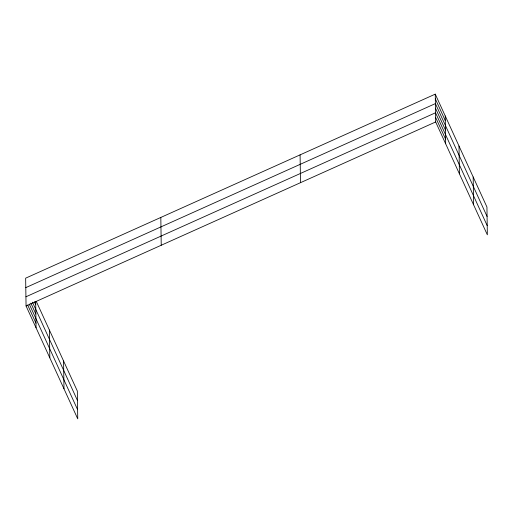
<?xml version="1.0" encoding="UTF-8"?>
<svg xmlns="http://www.w3.org/2000/svg" width="513" height="513" viewBox="0 0 513 513"><rect width="100%" height="100%" fill="white"/><g stroke="black" fill="none" stroke-linecap="round" stroke-linejoin="round"><path stroke-width="0.77" d="M435.255 94.142L435.665 121.953L487.35 234.832L486.94 207.028L435.255 94.142L25.65 278.168L26.06 305.972L77.745 418.858L77.335 391.047L36.301 301.432M25.791 287.62L435.396 103.594L487.081 216.48M25.926 296.796L435.531 112.77L487.215 225.656M26.06 305.972L435.665 121.953M435.325 98.868L445.322 120.702M435.46 108.185L445.457 130.02M435.601 117.362L445.598 139.196M34.384 301.817L35.718 304.728M32.454 302.176L77.476 400.506M30.857 303.125L35.852 314.046M29.26 304.074L77.61 409.682M27.664 305.023L35.993 323.222M473.178 176.979L473.595 204.79M459.007 146.025L459.424 173.83M445.252 115.976L445.662 143.787M300.086 154.868L300.496 182.679M160.819 217.435L161.229 245.246M63.574 361.005L63.99 388.809M49.402 330.045L49.819 357.856M35.673 301.58L36.057 327.807"/></g></svg>
